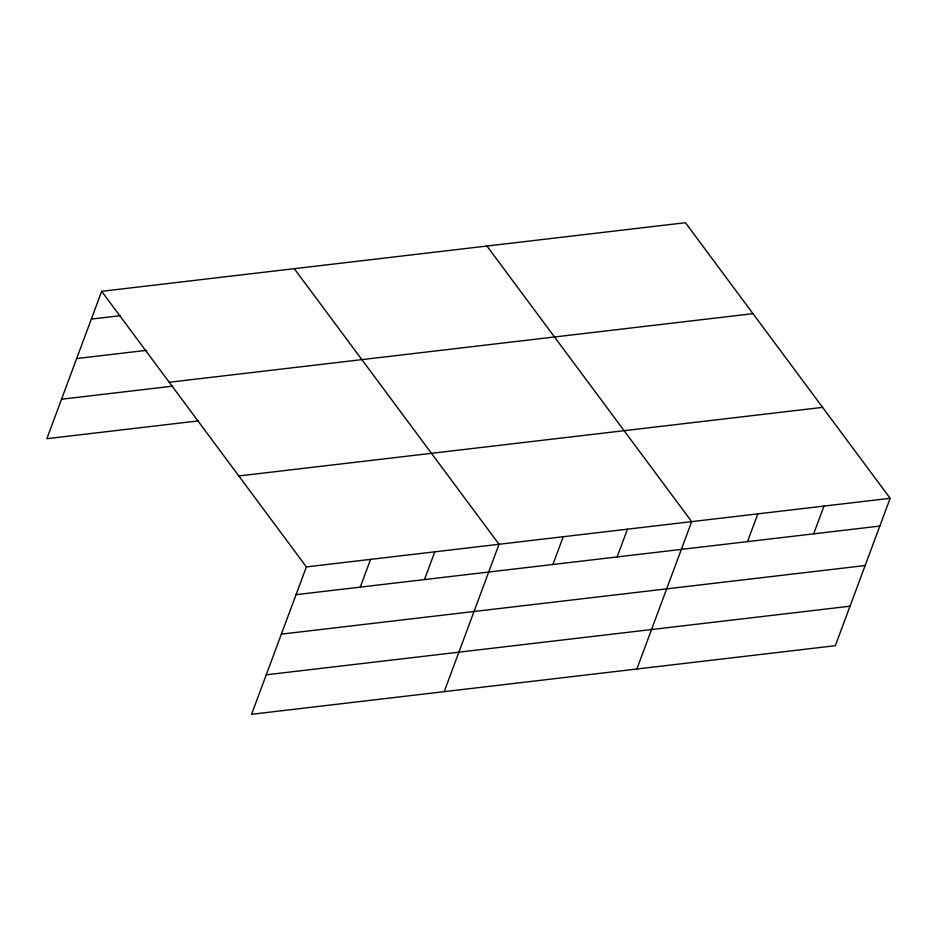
<?xml version="1.0" encoding="UTF-8"?>
<svg xmlns="http://www.w3.org/2000/svg" width="937" height="937" viewBox="0 0 937 937"><rect width="100%" height="100%" fill="white"/><g stroke="black" fill="none" stroke-linecap="round" stroke-linejoin="round"><path stroke-width="1.41" d="M101.664 291.313L306.376 566.908L251.561 714.287L835.336 645.687L890.15 498.308L685.439 222.713L101.664 291.313L46.85 438.692L198.117 420.924M360.265 587.124L370.595 559.366M424.484 579.57L434.803 551.811M444.208 691.647L499.023 544.268L294.3 268.685M552.912 564.484L563.231 536.725M617.132 556.929L627.45 529.171M636.855 669.006L691.67 521.628L486.947 246.044M747.503 541.609L757.822 513.851M813.667 533.832L823.986 506.074M91.334 319.084L119.877 315.722M76.658 358.555L146.582 350.333M169.21 382.261L752.985 313.661M61.526 399.221L172.841 386.138M238.818 475.961L822.592 407.361M306.376 566.908L890.15 498.308M296.057 594.667L879.831 526.067M281.369 634.138L865.144 565.538M266.249 674.816L850.023 606.204"/></g></svg>
